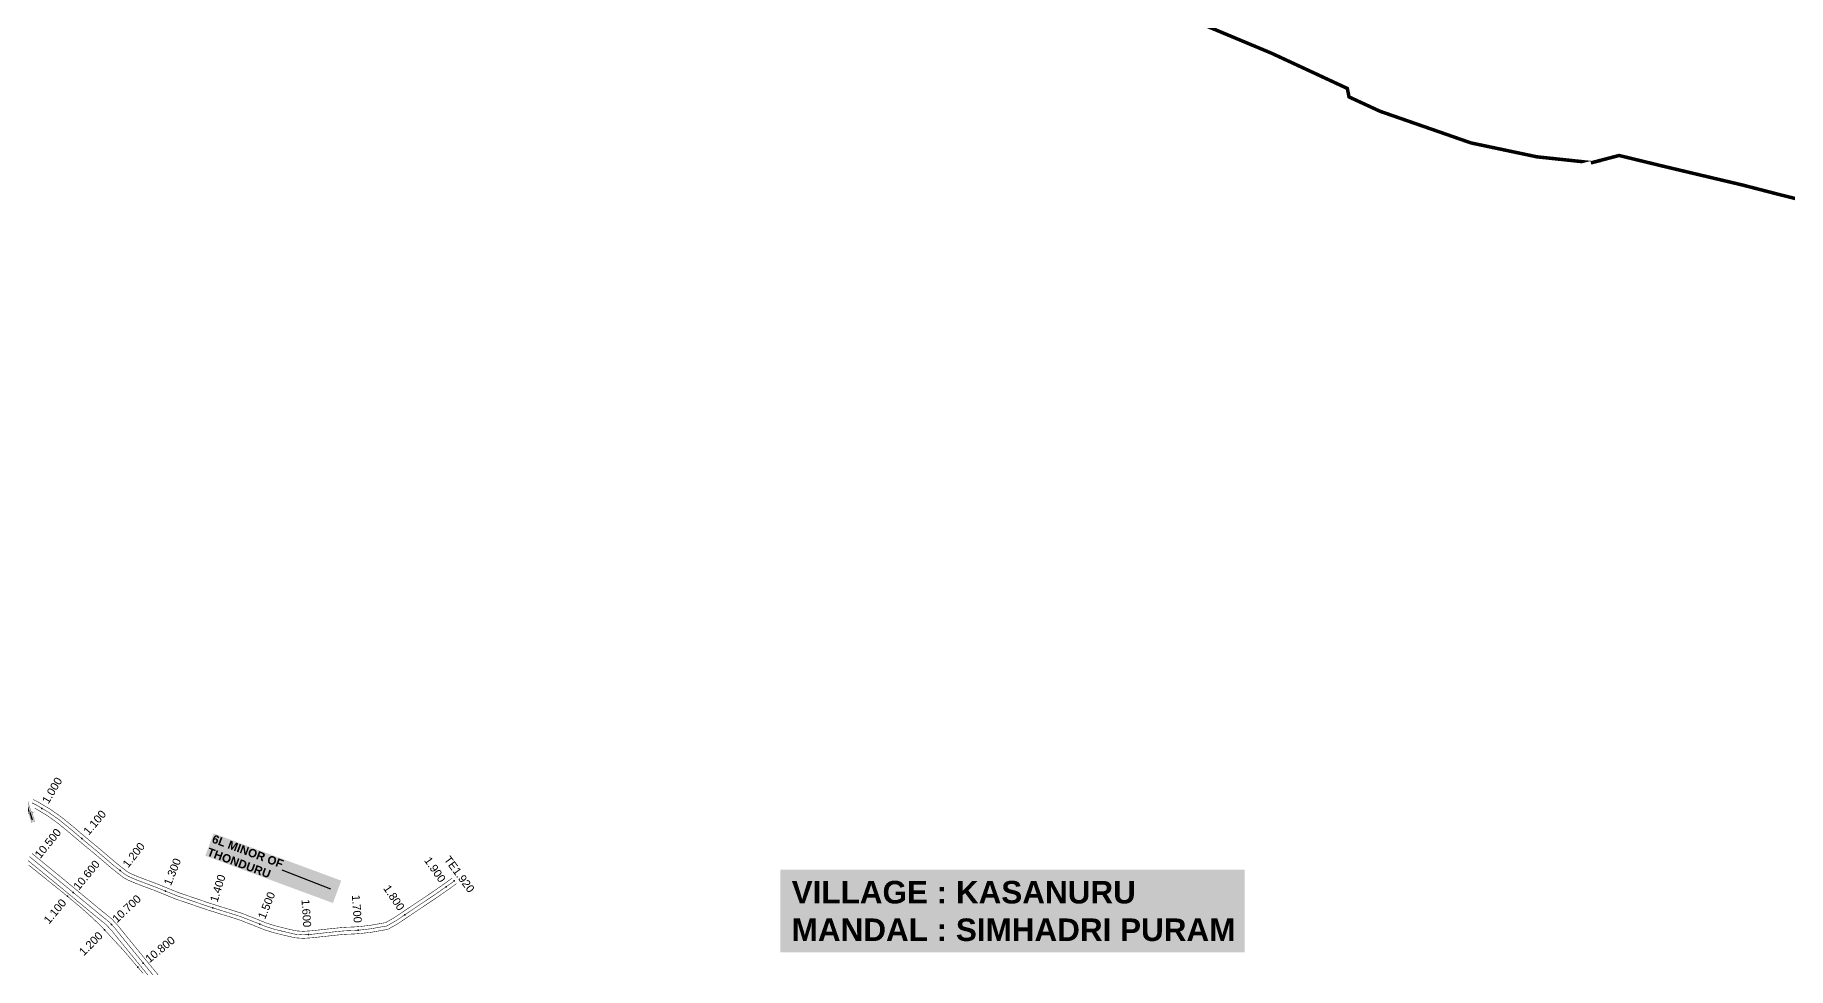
# Model space of a CAD drawing. Header units: inches. Extents: x 174104 to 230935, y 1583276 to 1631460.
# Drawn here: x 191611 to 195115, y 1620324 to 1622188 of the extents above; entities that cross this region are included whole.
import ezdxf
from ezdxf.enums import TextEntityAlignment as Align

# ---------------------------------------------------------------- set-up
doc = ezdxf.new("R2010")
doc.units = ezdxf.units.IN
doc.header["$LTSCALE"] = 15
doc.header["$MEASUREMENT"] = 0
doc.linetypes.add('ACAD_ISO02W100', pattern=[15, 12, -3])
doc.linetypes.add('HIDDEN2', pattern=[0.1875, 0.125, -0.0625])
for name, color, linetype in [('CANAL1', 7, 'Continuous'), ('CHANAGE', 1, 'Continuous'), ('CS', 134, 'Continuous'), ('CSMark', 72, 'Continuous'), ('RE REMARKS', 7, 'Continuous'), ('STRUCTURE', 5, 'Continuous'), ('TEXT', 1, 'Continuous'), ('text2', 7, 'Continuous'), ('VILLAGE BOUNDRY', 5, 'Continuous')]:
    doc.layers.add(name, color=color, linetype=linetype)
doc.styles.get("Standard").update_dxf_attribs({"font": 'arial.ttf'})
doc.dimstyles.get("Standard").update_dxf_attribs({"dimtxt": 0.18, "dimasz": 0.18, "dimexe": 0.18, "dimexo": 0.0625, "dimgap": 0.09, "dimtad": 0, "dimtih": 1, "dimtoh": 1, "dimdec": 4, "dimzin": 0, "dimdsep": 46, "dimtxsty": 'Standard', "dimcen": 0.09, "dimadec": 0, "dimazin": 0, "dimtfac": 1, "dimtdec": 4, "dimtofl": 0, "dimtmove": 0, "dimatfit": 3, "dimfxl": 1, "dimtolj": 1, "dimtzin": 0, "dimarcsym": 0})

# ---------------------------------------------------------------- blocks, each defined once
blk = doc.blocks.new('SLB')
at = {"layer": 'STRUCTURE'}
h = blk.add_hatch(dxfattribs=at)
h.set_pattern_fill('DOTS', color=6, scale=20, angle=320.3722, style=0)
h.set_pattern_definition([(320.372247934, (-159.4327, -72.9564), (1.2786241598, 0.5641323054), [0, -1.25])])
h.paths.add_polyline_path([(769699.5, 1706871.1), (769699.5, 1706861.1), (769729.1, 1706861.1), (769732.1, 1706863.1), (769792.1, 1706863.1), (769795.1, 1706861.1), (769824.7, 1706861.1), (769824.7, 1706871.1), (769795.1, 1706871.1), (769792.1, 1706869.1), (769732.1, 1706869.1), (769729.1, 1706871.1)])
at = {"layer": 'STRUCTURE', "color": 6, "linetype": 'ACAD_ISO02W100', "ltscale": 0.5, "const_width": 0.5}
for points in [[(769699.5, 1706871.1), (769729.1, 1706871.1)], [(769699.5, 1706861.1), (769729.1, 1706861.1)], [(769795.1, 1706871.1), (769824.7, 1706871.1)], [(769795.1, 1706861.1), (769824.7, 1706861.1)]]:
    blk.add_lwpolyline(points, dxfattribs=at)
at = {"layer": 'STRUCTURE', "color": 6, "const_width": 0.628}
for points in [[(769726.1, 1706877.1), (769726.1, 1706873.1), (769732.1, 1706869.1), (769792.1, 1706869.1), (769798.1, 1706873.1), (769798.1, 1706877.1)], [(769726.1, 1706855.1), (769726.1, 1706859.1), (769732.1, 1706863.1), (769792.1, 1706863.1), (769798.1, 1706859.1), (769798.1, 1706855.1)]]:
    blk.add_lwpolyline(points, dxfattribs=at)
at = {"layer": 'STRUCTURE', "color": 6}
blk.add_lwpolyline([(769732.1, 1706863.1), (769792.1, 1706863.1)], dxfattribs=at)
blk.add_lwpolyline([(769732.1, 1706863.1), (769792.1, 1706863.1)], dxfattribs=at)
at = {"layer": 'STRUCTURE', "color": 0}
blk.add_circle((769762.1, 1706866.1), 1.24, dxfattribs=at)
for points in [[(769703.8, 1706866), (769726.7, 1706866)], [(769818.6, 1706865.8), (769795.7, 1706865.8)]]:
    blk.add_leader(points, dimstyle='Standard', override={"dimasz": 10, "dimgap": 0.09, "dimtad": 0}, dxfattribs=at)

msp = doc.modelspace()

# ---------------------------------------------------------------- linework, layer by layer
at = {"layer": 'CANAL1', "color": 200, "const_width": 1}
for points in [[(191606.64972, 1620660.51301), (191616.48834, 1620655.47934), (191641.12261, 1620640.82412), (191662.92518, 1620625.49131), (191684.81089, 1620607.69515), (191712.02641, 1620584.6412), (191743.39202, 1620558.63144), (191770.69074, 1620535.17891), (191794.64604, 1620516.26232), (191801.64527, 1620512.33476), (191818.04326, 1620505.34601), (191853.29781, 1620492.22788), (191896.28454, 1620474.74367), (191959.78179, 1620453.07509), (192022.24494, 1620433.59621), (192052.03996, 1620422.06773), (192074.47398, 1620412.95386), (192090.65573, 1620407.94499), (192113.76047, 1620402.23475), (192132.33018, 1620397.93285), (192146.74191, 1620396.95721), (192162.88269, 1620398.02447), (192193.84303, 1620401.40036), (192212.68214, 1620403.41745), (192229.53829, 1620405.00102), (192248.21684, 1620405.72092), (192260.08736, 1620406.59358), (192281.21251, 1620409.06495), (192304.31372, 1620413.20951), (192311.04622, 1620414.29456), (192328.46579, 1620424.17829), (192371.78467, 1620453.29532), (192405.30352, 1620475.71493), (192435.70864, 1620496.94361), (192444.44719, 1620503.4547)], [(191609.71421, 1620643.21923), (191633.50586, 1620629.06528), (191654.47191, 1620614.32076), (191675.86924, 1620596.92173), (191703.03338, 1620573.9113), (191734.36151, 1620547.93262), (191761.78724, 1620524.37098), (191786.83429, 1620504.59227), (191795.45705, 1620499.75367), (191812.85477, 1620492.33885), (191848.21816, 1620479.18022), (191891.3824, 1620461.6238), (191955.43633, 1620439.76526), (192017.62985, 1620420.37047), (192046.87896, 1620409.05321), (192069.7608, 1620399.75741), (192086.90322, 1620394.45118), (192110.501, 1620388.61909), (192130.26438, 1620384.04065), (192146.73091, 1620382.92591), (192164.10386, 1620384.07464), (192195.34704, 1620387.48137), (192214.08216, 1620389.48734), (192230.46332, 1620391.02628), (192248.99988, 1620391.74071), (192261.41456, 1620392.65337), (192283.26391, 1620395.20946), (192306.66382, 1620399.40761), (192315.76256, 1620400.87401), (192335.83572, 1620412.26338), (192379.58138, 1620441.66727), (192413.20334, 1620464.15584), (192443.90024, 1620485.58825), (192452.81194, 1620492.22835)], [(191604.5302, 1620552.52324), (191666.99562, 1620501.40862), (191744.39052, 1620437.47722), (191763.66794, 1620421.91139), (191775.92868, 1620408.91019), (191788.23044, 1620393.43942), (191865.64929, 1620298.85891)], [(191594.4878, 1620540.06676), (191656.83438, 1620489.04938), (191734.26948, 1620425.08478), (191752.77206, 1620410.14461), (191763.82532, 1620398.42381), (191775.77756, 1620383.39258), (191853.24471, 1620288.75309)]]:
    msp.add_lwpolyline(points, dxfattribs=at)
at = {"layer": 'CANAL1', "color": 1, "linetype": 'HIDDEN2', "ltscale": 4, "const_width": 1}
for points in [[(191604.27784, 1620653.86356), (191613.10128, 1620649.34929), (191637.31424, 1620634.9447), (191658.69855, 1620619.90604), (191680.34007, 1620602.30844), (191707.52989, 1620579.27625), (191738.87676, 1620553.28203), (191766.23899, 1620529.77494), (191790.74016, 1620510.4273), (191798.55116, 1620506.04422), (191815.44902, 1620498.84243), (191850.75798, 1620485.70405), (191893.83347, 1620468.18374), (191957.60906, 1620446.42017), (192019.93739, 1620426.98334), (192049.45946, 1620415.56047), (192072.11739, 1620406.35564), (192088.77948, 1620401.19808), (192112.13074, 1620395.42692), (192131.29728, 1620390.98675), (192146.73641, 1620389.94156), (192163.49327, 1620391.04956), (192194.59503, 1620394.44086), (192213.38215, 1620396.45239), (192230.0008, 1620398.01365), (192248.60836, 1620398.73082), (192260.75096, 1620399.62348), (192282.23821, 1620402.13721), (192305.48877, 1620406.30856), (192313.40439, 1620407.58429), (192332.15076, 1620418.22084), (192375.68303, 1620447.48129), (192409.25343, 1620469.93538), (192439.80444, 1620491.26593), (192448.62957, 1620497.84152)], [(191597.96858, 1620529.18035), (191620.79267, 1620510.99749), (191665.02884, 1620475.3908), (191701.89064, 1620444.74227), (191719.61231, 1620428.93746), (191731.69506, 1620417.66559), (191749.80563, 1620399.69588), (191768.0726, 1620379.69566), (191786.99172, 1620359.41759), (191826.50093, 1620312.92954)], [(191599.509, 1620546.295), (191661.915, 1620495.229), (191739.33, 1620431.281), (191758.22, 1620416.028), (191769.877, 1620403.667), (191782.004, 1620388.416), (191859.447, 1620293.806)]]:
    msp.add_lwpolyline(points, dxfattribs=at)
at = {"layer": 'CS', "color": 3}
for p in [(191624.43242, 1620642.60825), (191703.97497, 1620582.28758), (191780.79358, 1620518.28174), (192432.42769, 1620486.11552), (192448.62957, 1620497.84152), (191675.16635, 1620466.96203), (191871.43945, 1620477.29217), (191965.66417, 1620443.90822), (192349.66552, 1620429.99348), (191749.42414, 1620400.07441), (192060.10835, 1620411.23434), (192157.10704, 1620390.62729), (192256.69257, 1620399.32512), (191815.90204, 1620325.40061)]:
    msp.add_point(p, dxfattribs=at)
at = {"layer": 'text2', "color": 2, "linetype": 'Continuous'}
for p in [(191686.56064, 1620474.87068), (191763.212, 1620410.73452), (191826.84974, 1620333.62918)]:
    msp.add_point(p, dxfattribs=at)
at = {"layer": 'VILLAGE BOUNDRY', "linetype": 'HIDDEN2', "ltscale": 20, "const_width": 7}
msp.add_lwpolyline([(195176.67781, 1621849.36207), (195101.44191, 1621868.02458), (195024.07896, 1621888.03946), (194948.15892, 1621905.98852), (194864.50404, 1621925.8692), (194776.97597, 1621947.1271), (194776.97597, 1621947.1271), (194776.97597, 1621947.1271), (194720.58483, 1621932.38312), (194722.24137, 1621932.79178), (194612.49504, 1621944.52081), (194481.09545, 1621972.20048), (194299.18883, 1622035.46433), (194237.0847, 1622064.14435), (194233.79131, 1622081.07025), (194082.62702, 1622151.30757), (193903.84238, 1622226.06367)], dxfattribs=at)

# ---------------------------------------------------------------- block references
at = {"layer": 'STRUCTURE', "color": 0, "xscale": 0.6999999999999998, "yscale": 0.6999999999999998, "zscale": 0.6999999999999998, "rotation": 287.2405668113022}
msp.add_blockref('SLB', (-1109229.91899, 1781158.15699, 117), dxfattribs=at)

# ---------------------------------------------------------------- texts
at = {"layer": 'CHANAGE'}
for s, rotation, p in [('1.000', 59.2510647, (191658.92434, 1620702.61177)), ('1.100', 49.73244689, (191747.89103, 1620635.71729)), ('1.200', 51.70319, (191825.00249, 1620571.4719)), ('1.300', 67.86669493, (191895.64285, 1620541.80565)), ('1.400', 72.68012832, (191984.03681, 1620509.65544)), ('1.100', 50.25836301, (191668.13375, 1620458.50374)), ('1.500', 67.89043656, (192083.80052, 1620474.71571)), ('1.200', 45.22369461, (191741.67639, 1620392.26593))]:
    msp.add_text(s, height=16, rotation=rotation, dxfattribs=at).set_placement(p, align=Align.MIDDLE_RIGHT)
for s, rotation, p in [('1.900', 304.92253401, (192394.09647, 1620543.32243)), ('TE1.920', 306.68975091, (192433.47903, 1620544.98364)), ('1.800', 303.90723779, (192312.48012, 1620487.43457)), ('1.600', 273.78298621, (192151.1324, 1620461.05162)), ('1.700', 274.20452099, (192251.82951, 1620469.75512))]:
    msp.add_text(s, height=16, rotation=rotation, dxfattribs=at).set_placement(p, align=Align.MIDDLE_LEFT)
at = {"layer": 'CSMark', "color": 1}
for s, rotation, p in [('10.500', 50.7069939, (191657.95533, 1620599.14491)), ('10.600', 50.44188131, (191735.21383, 1620535.73434)), ('10.700', 43.3210639, (191818.41708, 1620465.59491)), ('10.800', 39.30203491, (191886.90893, 1620382.56044))]:
    msp.add_text(s, height=16, rotation=rotation, dxfattribs=at).set_placement(p, align=Align.MIDDLE_RIGHT)
at = {"layer": 'STRUCTURE', "color": 5, "insert": (191968.45122, 1620590.52837), "char_height": 16.64, "width": 268.695614, "attachment_point": 1, "rotation": 339.68536488, "bg_fill": 1, "box_fill_scale": 1.1, "bg_fill_color": 7, "bg_fill_true_color": 16777215, "bg_fill_transparency": 0}
msp.add_mtext('{\\fArial|b1|i0|c0|p34;\\C1;6L MINOR OF THONDURU }', dxfattribs=at)
at = {"layer": 'TEXT', "insert": (193123.035, 1620497.67596), "char_height": 45, "width": 883.0148022, "attachment_point": 1, "bg_fill": 1, "box_fill_scale": 1.5, "bg_fill_color": 50, "bg_fill_transparency": 0}
msp.add_mtext('{\\fArial|b1|i0|c0|p34;\\C5;VILLAGE : KASANURU\\PMANDAL : SIMHADRI PURAM}', dxfattribs=at)

# ---------------------------------------------------------------- leaders
at = {"layer": 'RE REMARKS', "color": 1}
msp.add_leader([(192201.91459, 1620481.45875), (192104.2551, 1620519.38942)], dimstyle='Standard', override={"dimasz": 50}, dxfattribs=at)

doc.saveas('drawing.dxf')
